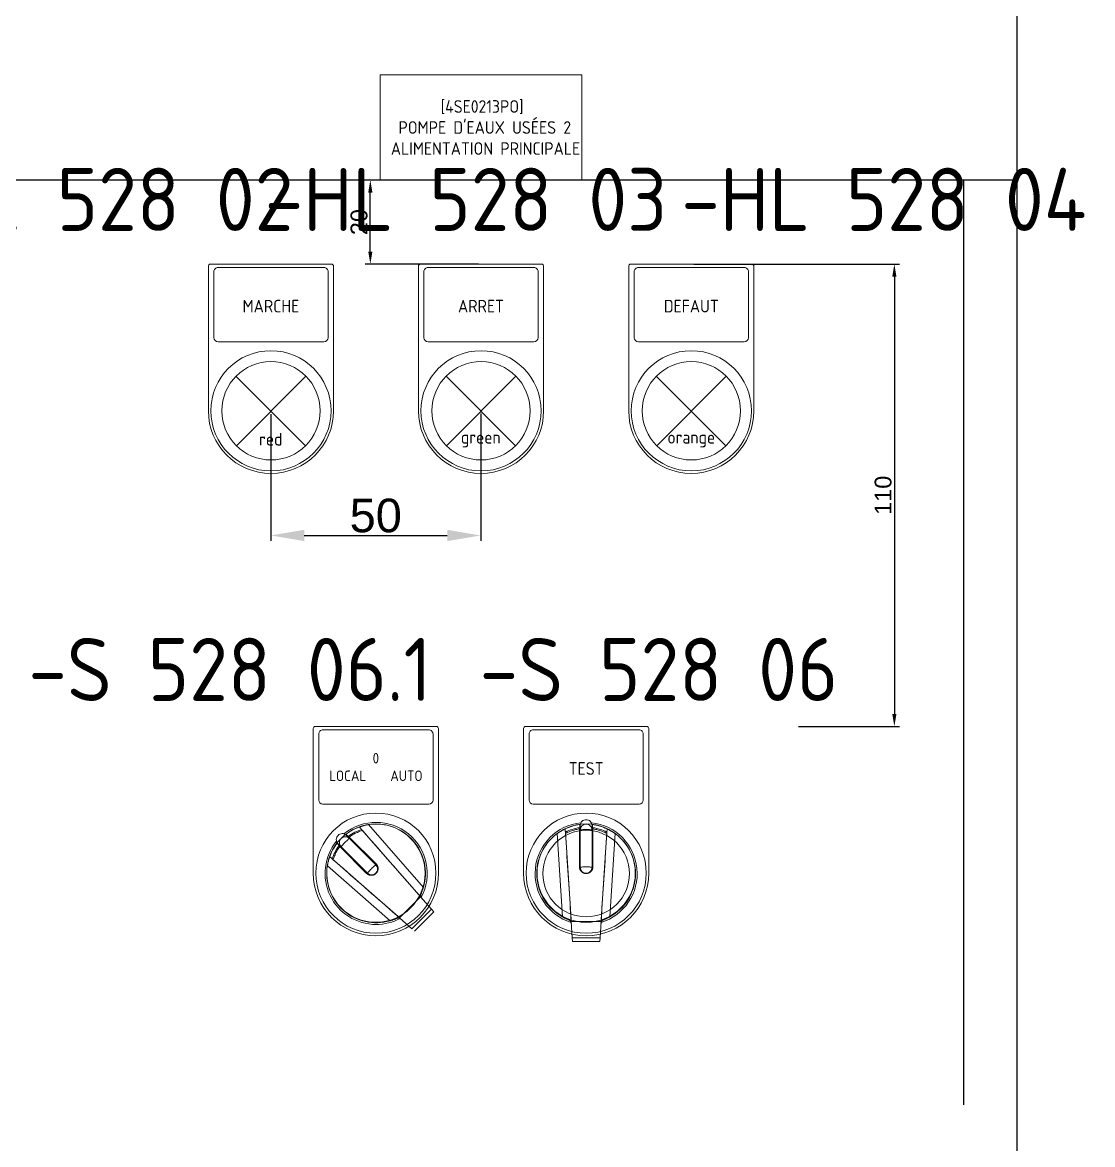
# Model space of a CAD drawing. Header units: millimetres. Extents: x 0 to 69574, y -5 to 41746.
# Drawn here: x 39696.5 to 39951.2, y 11689.9 to 11956.9 of the extents above; entities that cross this region are included whole.
import ezdxf
from ezdxf.enums import TextEntityAlignment as Align

# ---------------------------------------------------------------- set-up
doc = ezdxf.new("R2010")
doc.units = ezdxf.units.MM
doc.set_wipeout_variables(frame=1)
doc.layers.add('! NO PLOT !', color=7, linetype='Continuous', true_color=0xff75dd, plot=False)
doc.layers.add('000-PI-Oprema', color=30, linetype='Continuous', lineweight=5)
doc.layers.add('000-PI-ORMAR', color=2, linetype='Continuous')
doc.layers.add('000-PI_TEXT', color=7, linetype='Continuous')
doc.styles.add('PI0', font='isocpeur.ttf', dxfattribs={"width": 0.9})
doc.styles.get("Standard").update_dxf_attribs({"font": 'arial.ttf'})
doc.dimstyles.new('ISO-25', dxfattribs={"dimtxt": 4, "dimasz": 3, "dimexe": 1.25, "dimexo": 0.625, "dimtad": 1, "dimtxsty": 'Standard', "dimcen": 3, "dimadec": 0, "dimazin": 0, "dimtfac": 1, "dimtmove": 0, "dimatfit": 3, "dimfxl": 1, "dimarcsym": 0})
doc.dimstyles.new('ISO-25-lb', dxfattribs={"dimtxt": 8, "dimasz": 8, "dimexe": 1.25, "dimexo": 0.625, "dimtad": 1, "dimtxsty": 'Standard', "dimcen": 5, "dimadec": 0, "dimazin": 0, "dimtfac": 1, "dimtmove": 0, "dimatfit": 3, "dimfxl": 1, "dimarcsym": 0})

# ---------------------------------------------------------------- blocks, each defined once
blk = doc.blocks.new('podloska')
at = {"layer": '000-PI-Oprema'}
for p, q in [((43279.2, 39098.35), (43308, 39098.35)), ((43278.7, 39063.45), (43278.7, 39097.85)), ((43280, 39080.85), (43280, 39096.55)), ((43281, 39097.55), (43306.2, 39097.55)), ((43307.2, 39080.85), (43307.2, 39096.55)), ((43308.5, 39063.45), (43308.5, 39097.85)), ((43281, 39079.85), (43306.2, 39079.85))]:
    blk.add_line(p, q, dxfattribs=at)
blk.add_circle((43293.6, 39063.45), 14.3, dxfattribs=at)
at = {"layer": '000-PI-Oprema', "ltscale": 0.25}
blk.add_circle((43293.6, 39063.45), 11.7, dxfattribs=at)
at = {"layer": '000-PI-Oprema'}
for centre, radius, start, end in [((43279.2, 39097.85), 0.5, 90, 179.9998), ((43308, 39097.85), 0.5, 0.0002, 90), ((43281, 39096.55), 1, 90, 180.0001), ((43306.2, 39096.55), 1, 359.9999, 90), ((43281, 39080.85), 1, 180, 270), ((43306.2, 39080.85), 1, 270, 0), ((43293.6, 39063.45), 14.9, 180, 0)]:
    blk.add_arc(centre, radius, start, end, dxfattribs=at)
blk = doc.blocks.new('*D1578')
at = {"layer": '! NO PLOT !', "color": 0, "linetype": 'Continuous', "lineweight": -2, "ltscale": 0.25, "transparency": 16777216}
for p, q in [((39755.63, 11863.73), (39755.63, 11833.6)), ((39805.63, 11863.83), (39805.63, 11833.6)), ((39763.63, 11834.85), (39797.63, 11834.85))]:
    blk.add_line(p, q, dxfattribs=at)
at = {"layer": '! NO PLOT !', "color": 0, "ltscale": 0.25, "transparency": 16777216}
for points in [[(39763.63, 11836.18), (39763.63, 11833.51), (39755.63, 11834.85)], [(39797.63, 11836.18), (39797.63, 11833.51), (39805.63, 11834.85)]]:
    blk.add_solid(points, dxfattribs=at)
at = {"layer": 'Defpoints', "color": 0, "ltscale": 0.25, "transparency": 16777216}
for p in [(39755.63, 11864.35), (39805.63, 11864.45), (39805.63, 11834.85)]:
    blk.add_point(p, dxfattribs=at)
at = {"layer": '! NO PLOT !', "color": 0, "ltscale": 0.25, "transparency": 16777216, "insert": (39780.63, 11839.55), "char_height": 8, "attachment_point": 5}
blk.add_mtext('50', dxfattribs=at)
blk = doc.blocks.new('*D1579')
at = {"layer": '! NO PLOT !', "color": 0, "lineweight": -2, "ltscale": 0.25, "transparency": 16777216}
for p, q in [((39856.36, 11899.4), (39905.32, 11899.4)), ((39904.07, 11896.4), (39904.07, 11792.4)), ((39881.28, 11789.4), (39905.32, 11789.4))]:
    blk.add_line(p, q, dxfattribs=at)
at = {"layer": '! NO PLOT !', "color": 0, "ltscale": 0.25, "transparency": 16777216}
for points in [[(39903.57, 11896.4), (39904.57, 11896.4), (39904.07, 11899.4)], [(39903.57, 11792.4), (39904.57, 11792.4), (39904.07, 11789.4)]]:
    blk.add_solid(points, dxfattribs=at)
at = {"layer": 'Defpoints', "color": 0, "ltscale": 0.25, "transparency": 16777216}
for p in [(39855.73, 11899.4), (39880.66, 11789.4), (39904.07, 11789.4)]:
    blk.add_point(p, dxfattribs=at)
at = {"layer": '! NO PLOT !', "color": 0, "ltscale": 0.25, "transparency": 16777216, "insert": (39901.4, 11844.4), "char_height": 4, "attachment_point": 5, "rotation": 90}
blk.add_mtext('110', dxfattribs=at)
blk = doc.blocks.new('*D1593')
at = {"layer": '! NO PLOT !', "color": 0, "lineweight": -2, "ltscale": 0.25, "transparency": 16777216}
for p, q in [((39805.06, 11919.4), (39778.09, 11919.4)), ((39779.34, 11902.4), (39779.34, 11916.4)), ((39805.06, 11899.4), (39778.09, 11899.4))]:
    blk.add_line(p, q, dxfattribs=at)
at = {"layer": '! NO PLOT !', "color": 0, "ltscale": 0.25, "transparency": 16777216}
for points in [[(39778.84, 11916.4), (39779.84, 11916.4), (39779.34, 11919.4)], [(39778.84, 11902.4), (39779.84, 11902.4), (39779.34, 11899.4)]]:
    blk.add_solid(points, dxfattribs=at)
at = {"layer": 'Defpoints', "color": 0, "ltscale": 0.25, "transparency": 16777216}
for p in [(39779.34, 11919.4), (39805.68, 11919.4), (39805.68, 11899.4)]:
    blk.add_point(p, dxfattribs=at)
at = {"layer": '! NO PLOT !', "color": 0, "ltscale": 0.25, "transparency": 16777216, "insert": (39776.67, 11909.4), "char_height": 4, "attachment_point": 5, "rotation": 90}
blk.add_mtext('20', dxfattribs=at)

msp = doc.modelspace()

# ---------------------------------------------------------------- wipeouts: each hides what was drawn before it
msp.add_wipeout([(39609.672, 12763.904), (40001.672, 12763.904), (40001.672, 10766.904), (39609.672, 10766.904)]).dxf.layer = '000-PI-ORMAR'

# ---------------------------------------------------------------- next in the draw order: linework, layer by layer
at = {"layer": '! NO PLOT !'}
msp.add_line((39933.184, 12684.154), (39933.184, 10854.154), dxfattribs=at)
at = {"layer": '! NO PLOT !', "ltscale": 0.25}
for p, q in [((39933.184, 11919.404), (39678.184, 11919.404)), ((39920.511, 11919.404), (39920.511, 11699.404))]:
    msp.add_line(p, q, dxfattribs=at)
at = {"layer": '000-PI-Oprema'}
for p, q in [((39747.361, 11872.727), (39763.907, 11856.181)), ((39764.007, 11872.727), (39747.461, 11856.181)), ((39797.361, 11872.727), (39813.907, 11856.181)), ((39814.007, 11872.727), (39797.461, 11856.181)), ((39847.411, 11872.727), (39863.957, 11856.181)), ((39864.057, 11872.727), (39847.511, 11856.181)), ((39776.735, 11765.491), (39776.738, 11765.492)), ((39776.739, 11765.487), (39776.735, 11765.491)), ((39776.738, 11765.492), (39776.746, 11765.495)), ((39776.751, 11765.473), (39776.739, 11765.487)), ((39776.746, 11765.495), (39776.76, 11765.5)), ((39776.76, 11765.5), (39776.781, 11765.507)), ((39776.781, 11765.507), (39776.807, 11765.517)), ((39776.807, 11765.517), (39776.839, 11765.528)), ((39776.839, 11765.528), (39776.877, 11765.541)), ((39776.877, 11765.541), (39776.92, 11765.556)), ((39776.92, 11765.556), (39776.969, 11765.573)), ((39776.969, 11765.573), (39777.023, 11765.591)), ((39777.023, 11765.591), (39777.081, 11765.61)), ((39777.081, 11765.61), (39777.144, 11765.63)), ((39777.144, 11765.63), (39777.211, 11765.651)), ((39777.211, 11765.651), (39777.28, 11765.673)), ((39777.28, 11765.673), (39777.353, 11765.695)), ((39777.353, 11765.695), (39777.43, 11765.718)), ((39777.43, 11765.718), (39777.511, 11765.741)), ((39777.511, 11765.741), (39777.596, 11765.765)), ((39777.596, 11765.765), (39777.685, 11765.789)), ((39777.685, 11765.789), (39777.778, 11765.814)), ((39777.778, 11765.814), (39777.873, 11765.838)), ((39777.873, 11765.838), (39777.971, 11765.862)), ((39777.971, 11765.862), (39778.072, 11765.886)), ((39778.072, 11765.886), (39778.174, 11765.909)), ((39778.174, 11765.909), (39778.278, 11765.932)), ((39778.278, 11765.932), (39778.383, 11765.953)), ((39778.383, 11765.953), (39778.488, 11765.974)), ((39778.488, 11765.974), (39778.594, 11765.994)), ((39778.594, 11765.994), (39778.699, 11766.013)), ((39778.699, 11766.013), (39778.804, 11766.031)), ((39778.804, 11766.031), (39778.907, 11766.048)), ((39791.999, 11751.129), (39778.907, 11766.048)), ((39829.209, 11755.469), (39829.209, 11766.059)), ((39829.309, 11755.251), (39829.309, 11765.869)), ((39832.109, 11755.251), (39832.109, 11765.869)), ((39832.209, 11755.469), (39832.209, 11766.059)), ((39773.549, 11763.736), (39773.545, 11763.74)), ((39773.561, 11763.724), (39773.549, 11763.736)), ((39773.582, 11763.704), (39773.561, 11763.724)), ((39773.611, 11763.674), (39773.582, 11763.704)), ((39780.657, 11756.487), (39773.609, 11763.535)), ((39773.649, 11763.636), (39773.611, 11763.674)), ((39773.894, 11763.391), (39773.649, 11763.636)), ((39773.979, 11763.306), (39773.894, 11763.391)), ((39774.073, 11763.212), (39773.979, 11763.306)), ((39781.034, 11756.252), (39774.073, 11763.212)), ((39774.193, 11763.234), (39774.14, 11763.287)), ((39774.22, 11763.206), (39774.193, 11763.234)), ((39774.249, 11763.178), (39774.22, 11763.206)), ((39774.337, 11763.09), (39774.249, 11763.178)), ((39774.337, 11763.09), (39774.596, 11763.274)), ((39780.711, 11756.716), (39774.337, 11763.09)), ((39774.596, 11763.274), (39774.861, 11763.451)), ((39774.861, 11763.451), (39775.132, 11763.619)), ((39775.132, 11763.619), (39775.407, 11763.78)), ((39775.407, 11763.78), (39775.688, 11763.932)), ((39775.688, 11763.932), (39775.973, 11764.076)), ((39775.973, 11764.076), (39776.262, 11764.211)), ((39776.262, 11764.211), (39776.556, 11764.337)), ((39776.556, 11764.337), (39776.854, 11764.455)), ((39776.771, 11765.45), (39776.751, 11765.473)), ((39776.8, 11765.416), (39776.771, 11765.45)), ((39776.838, 11765.373), (39776.8, 11765.416)), ((39776.885, 11765.319), (39776.838, 11765.373)), ((39776.854, 11764.455), (39777.155, 11764.563)), ((39776.942, 11765.255), (39776.885, 11765.319)), ((39777.008, 11765.18), (39776.942, 11765.255)), ((39777.083, 11765.094), (39777.008, 11765.18)), ((39777.168, 11764.997), (39777.083, 11765.094)), ((39777.155, 11764.563), (39777.46, 11764.663)), ((39777.262, 11764.89), (39777.168, 11764.997)), ((39777.276, 11764.872), (39777.248, 11764.904)), ((39791.001, 11749.234), (39777.262, 11764.89)), ((39777.305, 11764.839), (39777.276, 11764.872)), ((39777.335, 11764.806), (39777.305, 11764.839)), ((39777.365, 11764.771), (39777.335, 11764.806)), ((39777.396, 11764.736), (39777.365, 11764.771)), ((39777.428, 11764.7), (39777.396, 11764.736)), ((39777.46, 11764.663), (39777.428, 11764.7)), ((39778.19, 11763.831), (39777.46, 11764.663)), ((39778.92, 11762.999), (39778.19, 11763.831)), ((39779.65, 11762.167), (39778.92, 11762.999)), ((39823.785, 11763.899), (39823.87, 11763.96)), ((39825.077, 11744.093), (39823.785, 11763.899)), ((39823.87, 11763.96), (39823.957, 11764.022)), ((39823.957, 11764.022), (39824.044, 11764.083)), ((39824.044, 11764.083), (39824.133, 11764.143)), ((39824.133, 11764.143), (39824.223, 11764.203)), ((39824.223, 11764.203), (39824.312, 11764.262)), ((39824.312, 11764.262), (39824.402, 11764.319)), ((39824.402, 11764.319), (39824.491, 11764.375)), ((39824.491, 11764.375), (39824.578, 11764.43)), ((39824.578, 11764.43), (39824.665, 11764.482)), ((39824.665, 11764.482), (39824.749, 11764.532)), ((39824.749, 11764.532), (39824.832, 11764.58)), ((39824.832, 11764.58), (39824.912, 11764.626)), ((39824.912, 11764.626), (39824.989, 11764.67)), ((39824.989, 11764.67), (39825.063, 11764.71)), ((39825.063, 11764.71), (39825.134, 11764.749)), ((39825.134, 11764.749), (39825.201, 11764.785)), ((39825.201, 11764.785), (39825.265, 11764.818)), ((39825.265, 11764.818), (39825.327, 11764.851)), ((39825.327, 11764.851), (39825.386, 11764.881)), ((39825.386, 11764.881), (39825.441, 11764.909)), ((39825.441, 11764.909), (39825.492, 11764.934)), ((39825.492, 11764.934), (39825.538, 11764.957)), ((39825.538, 11764.957), (39825.579, 11764.977)), ((39825.579, 11764.977), (39825.615, 11764.994)), ((39825.615, 11764.994), (39825.646, 11765.009)), ((39825.646, 11765.009), (39825.671, 11765.021)), ((39825.671, 11765.021), (39825.691, 11765.03)), ((39825.691, 11765.03), (39825.704, 11765.037)), ((39825.704, 11765.037), (39825.712, 11765.04)), ((39825.712, 11765.04), (39825.715, 11765.042)), ((39825.715, 11765.036), (39825.715, 11765.042)), ((39825.717, 11765.017), (39825.715, 11765.036)), ((39825.719, 11764.987), (39825.717, 11765.017)), ((39825.721, 11764.943), (39825.719, 11764.987)), ((39825.725, 11764.885), (39825.721, 11764.943)), ((39825.73, 11764.814), (39825.725, 11764.885)), ((39825.735, 11764.728), (39825.73, 11764.814)), ((39825.742, 11764.629), (39825.735, 11764.728)), ((39825.749, 11764.515), (39825.742, 11764.629)), ((39825.758, 11764.386), (39825.749, 11764.515)), ((39825.767, 11764.244), (39825.758, 11764.386)), ((39825.77, 11764.221), (39825.767, 11764.264)), ((39827.041, 11744.709), (39825.767, 11764.244)), ((39825.773, 11764.178), (39825.77, 11764.221)), ((39825.776, 11764.133), (39825.773, 11764.178)), ((39825.779, 11764.087), (39825.776, 11764.133)), ((39825.782, 11764.04), (39825.779, 11764.087)), ((39825.785, 11763.992), (39825.782, 11764.04)), ((39825.788, 11763.943), (39825.785, 11763.992)), ((39825.788, 11763.943), (39826.074, 11764.088)), ((39825.86, 11762.839), (39825.788, 11763.943)), ((39825.932, 11761.734), (39825.86, 11762.839)), ((39826.074, 11764.088), (39826.363, 11764.225)), ((39826.363, 11764.225), (39826.657, 11764.352)), ((39826.657, 11764.352), (39826.954, 11764.47)), ((39826.954, 11764.47), (39827.255, 11764.58)), ((39827.255, 11764.58), (39827.558, 11764.68)), ((39827.558, 11764.68), (39827.864, 11764.77)), ((39827.864, 11764.77), (39828.172, 11764.852)), ((39828.172, 11764.852), (39828.483, 11764.924)), ((39828.483, 11764.924), (39828.795, 11764.986)), ((39828.795, 11764.986), (39829.109, 11765.039)), ((39829.109, 11756.026), (39829.109, 11765.318)), ((39832.309, 11756.026), (39832.309, 11765.318)), ((39832.623, 11764.986), (39832.309, 11765.039)), ((39832.935, 11764.924), (39832.623, 11764.986)), ((39833.245, 11764.852), (39832.935, 11764.924)), ((39833.554, 11764.77), (39833.245, 11764.852)), ((39833.86, 11764.68), (39833.554, 11764.77)), ((39834.163, 11764.58), (39833.86, 11764.68)), ((39834.463, 11764.47), (39834.163, 11764.58)), ((39834.376, 11744.709), (39835.65, 11764.244)), ((39834.76, 11764.352), (39834.463, 11764.47)), ((39835.054, 11764.225), (39834.76, 11764.352)), ((39835.344, 11764.088), (39835.054, 11764.225)), ((39835.629, 11763.943), (39835.344, 11764.088)), ((39835.485, 11761.734), (39835.557, 11762.839)), ((39835.557, 11762.839), (39835.629, 11763.943)), ((39835.629, 11763.943), (39835.633, 11763.992)), ((39835.633, 11763.992), (39835.636, 11764.04)), ((39835.636, 11764.04), (39835.639, 11764.087)), ((39835.639, 11764.087), (39835.642, 11764.133)), ((39835.642, 11764.133), (39835.645, 11764.178)), ((39835.645, 11764.178), (39835.648, 11764.221)), ((39835.648, 11764.221), (39835.65, 11764.264)), ((39835.65, 11764.244), (39835.66, 11764.386)), ((39835.66, 11764.386), (39835.668, 11764.515)), ((39835.668, 11764.515), (39835.675, 11764.629)), ((39835.675, 11764.629), (39835.682, 11764.728)), ((39835.682, 11764.728), (39835.687, 11764.814)), ((39835.687, 11764.814), (39835.692, 11764.885)), ((39835.692, 11764.885), (39835.696, 11764.943)), ((39835.696, 11764.943), (39835.699, 11764.987)), ((39835.699, 11764.987), (39835.701, 11765.017)), ((39835.701, 11765.017), (39835.702, 11765.036)), ((39835.705, 11765.04), (39835.702, 11765.042)), ((39835.702, 11765.036), (39835.702, 11765.042)), ((39835.713, 11765.037), (39835.705, 11765.04)), ((39835.727, 11765.03), (39835.713, 11765.037)), ((39835.746, 11765.021), (39835.727, 11765.03)), ((39835.771, 11765.009), (39835.746, 11765.021)), ((39835.802, 11764.994), (39835.771, 11765.009)), ((39835.838, 11764.977), (39835.802, 11764.994)), ((39835.879, 11764.957), (39835.838, 11764.977)), ((39835.926, 11764.934), (39835.879, 11764.957)), ((39835.976, 11764.909), (39835.926, 11764.934)), ((39836.032, 11764.881), (39835.976, 11764.909)), ((39836.09, 11764.851), (39836.032, 11764.881)), ((39836.152, 11764.818), (39836.09, 11764.851)), ((39836.217, 11764.785), (39836.152, 11764.818)), ((39836.284, 11764.749), (39836.217, 11764.785)), ((39836.354, 11764.71), (39836.284, 11764.749)), ((39836.34, 11744.093), (39837.632, 11763.899)), ((39836.428, 11764.67), (39836.354, 11764.71)), ((39836.505, 11764.626), (39836.428, 11764.67)), ((39836.585, 11764.58), (39836.505, 11764.626)), ((39836.668, 11764.532), (39836.585, 11764.58)), ((39836.753, 11764.482), (39836.668, 11764.532)), ((39836.839, 11764.43), (39836.753, 11764.482)), ((39836.927, 11764.375), (39836.839, 11764.43)), ((39837.016, 11764.319), (39836.927, 11764.375)), ((39837.105, 11764.262), (39837.016, 11764.319)), ((39837.195, 11764.203), (39837.105, 11764.262)), ((39837.284, 11764.143), (39837.195, 11764.203)), ((39837.373, 11764.083), (39837.284, 11764.143)), ((39837.461, 11764.022), (39837.373, 11764.083)), ((39837.547, 11763.96), (39837.461, 11764.022)), ((39837.632, 11763.899), (39837.547, 11763.96)), ((39771.428, 11761.615), (39771.424, 11761.619)), ((39771.44, 11761.603), (39771.428, 11761.615)), ((39771.46, 11761.582), (39771.44, 11761.603)), ((39771.49, 11761.553), (39771.46, 11761.582)), ((39771.528, 11761.515), (39771.49, 11761.553)), ((39771.575, 11761.468), (39771.528, 11761.515)), ((39771.544, 11760.032), (39771.713, 11760.303)), ((39771.631, 11761.411), (39771.575, 11761.468)), ((39779.137, 11754.047), (39771.629, 11761.555)), ((39771.697, 11761.345), (39771.631, 11761.411)), ((39771.773, 11761.27), (39771.697, 11761.345)), ((39771.713, 11760.303), (39771.89, 11760.568)), ((39771.858, 11761.185), (39771.773, 11761.27)), ((39771.952, 11761.091), (39771.858, 11761.185)), ((39771.958, 11760.944), (39771.877, 11761.024)), ((39771.89, 11760.568), (39772.074, 11760.827)), ((39778.912, 11754.13), (39771.952, 11761.091)), ((39771.986, 11760.915), (39771.958, 11760.944)), ((39772.074, 11760.827), (39771.986, 11760.915)), ((39778.448, 11754.453), (39772.074, 11760.827)), ((39780.38, 11761.336), (39779.65, 11762.167)), ((39781.109, 11760.504), (39780.38, 11761.336)), ((39781.839, 11759.673), (39781.109, 11760.504)), ((39826.004, 11760.63), (39825.932, 11761.734)), ((39826.076, 11759.526), (39826.004, 11760.63)), ((39835.341, 11759.526), (39835.413, 11760.63)), ((39835.413, 11760.63), (39835.485, 11761.734)), ((39769.35, 11757.386), (39769.375, 11757.478)), ((39769.375, 11757.478), (39769.399, 11757.567)), ((39769.399, 11757.567), (39769.423, 11757.653)), ((39769.423, 11757.653), (39769.446, 11757.734)), ((39769.446, 11757.734), (39769.469, 11757.811)), ((39769.469, 11757.811), (39769.491, 11757.883)), ((39769.491, 11757.883), (39769.512, 11757.953)), ((39769.512, 11757.953), (39769.534, 11758.02)), ((39769.534, 11758.02), (39769.554, 11758.082)), ((39769.554, 11758.082), (39769.573, 11758.141)), ((39769.573, 11758.141), (39769.591, 11758.195)), ((39769.591, 11758.195), (39769.608, 11758.244)), ((39769.608, 11758.244), (39769.623, 11758.287)), ((39769.623, 11758.287), (39769.636, 11758.325)), ((39769.636, 11758.325), (39769.647, 11758.357)), ((39769.647, 11758.357), (39769.656, 11758.383)), ((39769.656, 11758.383), (39769.664, 11758.403)), ((39769.664, 11758.403), (39769.669, 11758.418)), ((39769.669, 11758.418), (39769.672, 11758.426)), ((39769.672, 11758.426), (39769.673, 11758.429)), ((39769.677, 11758.425), (39769.673, 11758.429)), ((39769.691, 11758.413), (39769.677, 11758.425)), ((39769.714, 11758.393), (39769.691, 11758.413)), ((39769.747, 11758.364), (39769.714, 11758.393)), ((39769.791, 11758.326), (39769.747, 11758.364)), ((39769.844, 11758.278), (39769.791, 11758.326)), ((39769.909, 11758.222), (39769.844, 11758.278)), ((39769.984, 11758.156), (39769.909, 11758.222)), ((39770.07, 11758.081), (39769.984, 11758.156)), ((39770.166, 11757.996), (39770.07, 11758.081)), ((39770.274, 11757.902), (39770.166, 11757.996)), ((39770.292, 11757.888), (39770.26, 11757.916)), ((39785.93, 11744.163), (39770.274, 11757.902)), ((39770.324, 11757.859), (39770.292, 11757.888)), ((39770.358, 11757.829), (39770.324, 11757.859)), ((39770.393, 11757.799), (39770.358, 11757.829)), ((39770.428, 11757.768), (39770.393, 11757.799)), ((39770.464, 11757.736), (39770.428, 11757.768)), ((39770.501, 11757.704), (39770.464, 11757.736)), ((39770.501, 11757.704), (39770.601, 11758.009)), ((39771.333, 11756.974), (39770.501, 11757.704)), ((39770.601, 11758.009), (39770.709, 11758.31)), ((39770.709, 11758.31), (39770.827, 11758.607)), ((39770.827, 11758.607), (39770.953, 11758.901)), ((39770.953, 11758.901), (39771.088, 11759.191)), ((39771.088, 11759.191), (39771.232, 11759.476)), ((39771.232, 11759.476), (39771.384, 11759.756)), ((39771.384, 11759.756), (39771.544, 11760.032)), ((39782.568, 11758.842), (39781.839, 11759.673)), ((39783.298, 11758.01), (39782.568, 11758.842)), ((39784.756, 11756.348), (39783.298, 11758.01)), ((39826.148, 11758.422), (39826.076, 11759.526)), ((39826.22, 11757.318), (39826.148, 11758.422)), ((39835.197, 11757.318), (39835.269, 11758.422)), ((39835.269, 11758.422), (39835.341, 11759.526)), ((39769.116, 11756.257), (39769.133, 11756.36)), ((39784.034, 11743.165), (39769.116, 11756.257)), ((39769.133, 11756.36), (39769.151, 11756.464)), ((39769.151, 11756.464), (39769.169, 11756.57)), ((39769.169, 11756.57), (39769.189, 11756.675)), ((39769.189, 11756.675), (39769.21, 11756.781)), ((39769.21, 11756.781), (39769.232, 11756.886)), ((39769.232, 11756.886), (39769.255, 11756.99)), ((39769.255, 11756.99), (39769.278, 11757.092)), ((39769.278, 11757.092), (39769.302, 11757.192)), ((39769.302, 11757.192), (39769.326, 11757.291)), ((39769.326, 11757.291), (39769.35, 11757.386)), ((39772.165, 11756.244), (39771.333, 11756.974)), ((39772.997, 11755.514), (39772.165, 11756.244)), ((39773.828, 11754.784), (39772.997, 11755.514)), ((39781.117, 11756.027), (39780.657, 11756.487)), ((39780.76, 11756.664), (39780.711, 11756.716)), ((39780.807, 11756.61), (39780.76, 11756.664)), ((39780.852, 11756.554), (39780.807, 11756.61)), ((39780.894, 11756.496), (39780.852, 11756.554)), ((39780.934, 11756.436), (39780.894, 11756.496)), ((39780.971, 11756.374), (39780.934, 11756.436)), ((39781.005, 11756.311), (39780.971, 11756.374)), ((39780.971, 11754.795), (39781.005, 11754.858)), ((39781.036, 11756.246), (39781.005, 11756.311)), ((39781.005, 11754.858), (39781.036, 11754.923)), ((39781.064, 11756.18), (39781.036, 11756.246)), ((39781.036, 11754.923), (39781.064, 11754.989)), ((39781.089, 11756.113), (39781.064, 11756.18)), ((39781.064, 11754.989), (39781.089, 11755.056)), ((39781.112, 11756.045), (39781.089, 11756.113)), ((39781.089, 11755.056), (39781.112, 11755.125)), ((39781.131, 11755.976), (39781.112, 11756.045)), ((39781.112, 11755.125), (39781.131, 11755.194)), ((39781.147, 11755.906), (39781.131, 11755.976)), ((39781.131, 11755.194), (39781.147, 11755.264)), ((39781.159, 11755.835), (39781.147, 11755.906)), ((39781.147, 11755.264), (39781.16, 11755.334)), ((39781.169, 11755.764), (39781.159, 11755.835)), ((39781.16, 11755.334), (39781.169, 11755.406)), ((39781.176, 11755.692), (39781.169, 11755.764)), ((39781.169, 11755.406), (39781.176, 11755.477)), ((39781.179, 11755.621), (39781.176, 11755.692)), ((39781.176, 11755.477), (39781.179, 11755.549)), ((39781.179, 11755.549), (39781.179, 11755.621)), ((39785.485, 11755.518), (39784.756, 11756.348)), ((39786.214, 11754.687), (39785.485, 11755.518)), ((39826.292, 11756.215), (39826.22, 11757.318)), ((39826.364, 11755.111), (39826.292, 11756.215)), ((39826.436, 11754.008), (39826.364, 11755.111)), ((39829.11, 11755.954), (39829.109, 11756.026)), ((39829.115, 11755.882), (39829.11, 11755.954)), ((39829.123, 11755.811), (39829.115, 11755.882)), ((39829.134, 11755.74), (39829.123, 11755.811)), ((39829.149, 11755.67), (39829.134, 11755.74)), ((39829.166, 11755.6), (39829.149, 11755.67)), ((39829.187, 11755.531), (39829.166, 11755.6)), ((39829.211, 11755.463), (39829.187, 11755.531)), ((39829.237, 11755.397), (39829.211, 11755.463)), ((39829.267, 11755.331), (39829.237, 11755.397)), ((39829.3, 11755.267), (39829.267, 11755.331)), ((39829.335, 11755.205), (39829.3, 11755.267)), ((39829.373, 11755.144), (39829.335, 11755.205)), ((39829.414, 11755.085), (39829.373, 11755.144)), ((39829.458, 11755.028), (39829.414, 11755.085)), ((39829.504, 11754.973), (39829.458, 11755.028)), ((39829.552, 11754.92), (39829.504, 11754.973)), ((39829.603, 11754.869), (39829.552, 11754.92)), ((39829.656, 11754.821), (39829.603, 11754.869)), ((39829.711, 11754.775), (39829.656, 11754.821)), ((39831.706, 11754.775), (39831.761, 11754.821)), ((39831.761, 11754.821), (39831.814, 11754.869)), ((39831.814, 11754.869), (39831.865, 11754.92)), ((39831.865, 11754.92), (39831.914, 11754.973)), ((39831.914, 11754.973), (39831.96, 11755.028)), ((39831.96, 11755.028), (39832.003, 11755.085)), ((39832.003, 11755.085), (39832.044, 11755.144)), ((39832.044, 11755.144), (39832.082, 11755.205)), ((39832.082, 11755.205), (39832.118, 11755.267)), ((39832.118, 11755.267), (39832.15, 11755.331)), ((39832.15, 11755.331), (39832.18, 11755.397)), ((39832.18, 11755.397), (39832.207, 11755.463)), ((39832.207, 11755.463), (39832.23, 11755.531)), ((39832.23, 11755.531), (39832.251, 11755.6)), ((39832.251, 11755.6), (39832.269, 11755.67)), ((39832.269, 11755.67), (39832.283, 11755.74)), ((39832.283, 11755.74), (39832.294, 11755.811)), ((39832.294, 11755.811), (39832.302, 11755.882)), ((39832.302, 11755.882), (39832.307, 11755.954)), ((39832.307, 11755.954), (39832.309, 11756.026)), ((39834.981, 11754.008), (39835.053, 11755.111)), ((39835.053, 11755.111), (39835.125, 11756.215)), ((39835.125, 11756.215), (39835.197, 11757.318)), ((39774.66, 11754.054), (39773.828, 11754.784)), ((39775.491, 11753.325), (39774.66, 11754.054)), ((39776.322, 11752.595), (39775.491, 11753.325)), ((39777.153, 11751.866), (39776.322, 11752.595)), ((39778.5, 11754.404), (39778.448, 11754.453)), ((39778.554, 11754.356), (39778.5, 11754.404)), ((39778.61, 11754.312), (39778.554, 11754.356)), ((39778.668, 11754.269), (39778.61, 11754.312)), ((39778.728, 11754.23), (39778.668, 11754.269)), ((39778.79, 11754.193), (39778.728, 11754.23)), ((39778.853, 11754.159), (39778.79, 11754.193)), ((39778.917, 11754.128), (39778.853, 11754.159)), ((39778.984, 11754.1), (39778.917, 11754.128)), ((39779.051, 11754.074), (39778.984, 11754.1)), ((39779.119, 11754.052), (39779.051, 11754.074)), ((39779.188, 11754.033), (39779.119, 11754.052)), ((39779.258, 11754.017), (39779.188, 11754.033)), ((39779.329, 11754.004), (39779.258, 11754.017)), ((39779.4, 11753.995), (39779.329, 11754.004)), ((39779.472, 11753.988), (39779.4, 11753.995)), ((39779.543, 11753.985), (39779.472, 11753.988)), ((39779.615, 11753.985), (39779.543, 11753.985)), ((39779.615, 11753.985), (39779.687, 11753.988)), ((39779.687, 11753.988), (39779.758, 11753.995)), ((39779.758, 11753.995), (39779.829, 11754.004)), ((39779.829, 11754.004), (39779.9, 11754.017)), ((39779.9, 11754.017), (39779.97, 11754.033)), ((39779.97, 11754.033), (39780.039, 11754.052)), ((39780.039, 11754.052), (39780.108, 11754.074)), ((39780.108, 11754.074), (39780.175, 11754.1)), ((39780.175, 11754.1), (39780.241, 11754.128)), ((39780.241, 11754.128), (39780.306, 11754.159)), ((39780.306, 11754.159), (39780.369, 11754.193)), ((39780.369, 11754.193), (39780.43, 11754.23)), ((39780.43, 11754.23), (39780.49, 11754.269)), ((39780.49, 11754.269), (39780.548, 11754.312)), ((39780.548, 11754.312), (39780.605, 11754.356)), ((39780.605, 11754.356), (39780.659, 11754.404)), ((39780.659, 11754.404), (39780.711, 11754.453)), ((39780.711, 11754.453), (39780.76, 11754.505)), ((39780.76, 11754.505), (39780.807, 11754.559)), ((39780.807, 11754.559), (39780.852, 11754.615)), ((39780.852, 11754.615), (39780.894, 11754.673)), ((39780.894, 11754.673), (39780.934, 11754.733)), ((39780.934, 11754.733), (39780.971, 11754.795)), ((39786.943, 11753.856), (39786.214, 11754.687)), ((39787.672, 11753.026), (39786.943, 11753.856)), ((39789.129, 11751.365), (39787.672, 11753.026)), ((39826.508, 11752.905), (39826.436, 11754.008)), ((39826.58, 11751.802), (39826.508, 11752.905)), ((39829.768, 11754.731), (39829.711, 11754.775)), ((39829.827, 11754.69), (39829.768, 11754.731)), ((39829.888, 11754.652), (39829.827, 11754.69)), ((39829.95, 11754.617), (39829.888, 11754.652)), ((39830.014, 11754.584), (39829.95, 11754.617)), ((39830.08, 11754.554), (39830.014, 11754.584)), ((39830.146, 11754.528), (39830.08, 11754.554)), ((39830.214, 11754.504), (39830.146, 11754.528)), ((39830.283, 11754.483), (39830.214, 11754.504)), ((39830.353, 11754.466), (39830.283, 11754.483)), ((39830.423, 11754.451), (39830.353, 11754.466)), ((39830.494, 11754.44), (39830.423, 11754.451)), ((39830.565, 11754.432), (39830.494, 11754.44)), ((39830.637, 11754.427), (39830.565, 11754.432)), ((39830.709, 11754.426), (39830.637, 11754.427)), ((39830.709, 11754.426), (39830.78, 11754.427)), ((39830.78, 11754.427), (39830.852, 11754.432)), ((39830.852, 11754.432), (39830.923, 11754.44)), ((39830.923, 11754.44), (39830.994, 11754.451)), ((39830.994, 11754.451), (39831.065, 11754.466)), ((39831.065, 11754.466), (39831.134, 11754.483)), ((39831.134, 11754.483), (39831.203, 11754.504)), ((39831.203, 11754.504), (39831.271, 11754.528)), ((39831.271, 11754.528), (39831.338, 11754.554)), ((39831.338, 11754.554), (39831.403, 11754.584)), ((39831.403, 11754.584), (39831.467, 11754.617)), ((39831.467, 11754.617), (39831.529, 11754.652)), ((39831.529, 11754.652), (39831.59, 11754.69)), ((39831.59, 11754.69), (39831.649, 11754.731)), ((39831.649, 11754.731), (39831.706, 11754.775)), ((39834.838, 11751.802), (39834.909, 11752.905)), ((39834.909, 11752.905), (39834.981, 11754.008)), ((39778.815, 11750.408), (39777.153, 11751.866)), ((39779.646, 11749.678), (39778.815, 11750.408)), ((39780.477, 11748.949), (39779.646, 11749.678)), ((39789.858, 11750.535), (39789.129, 11751.365)), ((39791.314, 11748.875), (39789.858, 11750.535)), ((39790.174, 11750.175), (39790.175, 11750.176)), ((39791.375, 11749.426), (39791.396, 11749.495)), ((39791.396, 11749.495), (39791.422, 11749.565)), ((39791.422, 11749.565), (39791.45, 11749.638)), ((39791.45, 11749.638), (39791.482, 11749.713)), ((39791.482, 11749.713), (39791.556, 11749.883)), ((39791.556, 11749.883), (39791.632, 11750.07)), ((39791.632, 11750.07), (39791.71, 11750.27)), ((39791.71, 11750.27), (39791.788, 11750.48)), ((39791.788, 11750.48), (39791.863, 11750.696)), ((39791.863, 11750.696), (39791.934, 11750.914)), ((39791.934, 11750.914), (39791.999, 11751.129)), ((39826.652, 11750.699), (39826.58, 11751.802)), ((39826.724, 11749.596), (39826.652, 11750.699)), ((39826.796, 11748.494), (39826.724, 11749.596)), ((39834.622, 11748.494), (39834.694, 11749.596)), ((39834.694, 11749.596), (39834.766, 11750.699)), ((39834.766, 11750.699), (39834.838, 11751.802)), ((39781.308, 11748.221), (39780.477, 11748.949)), ((39782.138, 11747.492), (39781.308, 11748.221)), ((39784.629, 11745.306), (39782.138, 11747.492)), ((39786.289, 11743.849), (39791.314, 11748.875)), ((39786.293, 11743.844), (39791.32, 11748.871)), ((39791, 11749.233), (39791.001, 11749.234)), ((39791.32, 11748.871), (39791.001, 11749.234)), ((39793.893, 11745.939), (39791.32, 11748.871)), ((39791.334, 11749.166), (39791.337, 11749.229)), ((39791.336, 11749.103), (39791.334, 11749.166)), ((39791.344, 11749.042), (39791.336, 11749.103)), ((39791.337, 11749.229), (39791.345, 11749.294)), ((39791.357, 11748.981), (39791.344, 11749.042)), ((39791.345, 11749.294), (39791.358, 11749.359)), ((39791.375, 11748.922), (39791.357, 11748.981)), ((39791.358, 11749.359), (39791.375, 11749.426)), ((39791.398, 11748.863), (39791.375, 11748.922)), ((39791.427, 11748.803), (39791.398, 11748.863)), ((39791.461, 11748.744), (39791.427, 11748.803)), ((39791.499, 11748.684), (39791.461, 11748.744)), ((39791.543, 11748.624), (39791.499, 11748.684)), ((39791.591, 11748.564), (39791.543, 11748.624)), ((39791.643, 11748.503), (39791.591, 11748.564)), ((39826.867, 11747.391), (39826.796, 11748.494)), ((39826.939, 11746.289), (39826.867, 11747.391)), ((39834.478, 11746.289), (39834.55, 11747.391)), ((39834.55, 11747.391), (39834.622, 11748.494)), ((39786.289, 11743.849), (39784.629, 11745.306)), ((39784.988, 11744.989), (39784.989, 11744.99)), ((39785.93, 11744.163), (39785.931, 11744.164)), ((39786.293, 11743.844), (39785.93, 11744.163)), ((39789.225, 11741.271), (39793.893, 11745.939)), ((39789.848, 11740.724), (39794.44, 11745.316)), ((39794.44, 11745.316), (39793.893, 11745.939)), ((39827.011, 11745.187), (39826.939, 11746.289)), ((39827.083, 11744.085), (39827.011, 11745.187)), ((39827.123, 11743.459), (39827.041, 11744.709)), ((39827.041, 11744.709), (39827.042, 11744.709)), ((39834.295, 11743.459), (39834.376, 11744.709)), ((39834.334, 11744.085), (39834.406, 11745.187)), ((39834.375, 11744.709), (39834.376, 11744.709)), ((39834.406, 11745.187), (39834.478, 11746.289)), ((39784.034, 11743.165), (39784.171, 11743.206)), ((39784.171, 11743.206), (39784.309, 11743.249)), ((39784.309, 11743.249), (39784.448, 11743.295)), ((39784.448, 11743.295), (39784.586, 11743.342)), ((39784.586, 11743.342), (39784.722, 11743.39)), ((39784.722, 11743.39), (39784.856, 11743.439)), ((39784.856, 11743.439), (39784.986, 11743.489)), ((39784.986, 11743.489), (39785.111, 11743.539)), ((39785.111, 11743.539), (39785.231, 11743.588)), ((39785.231, 11743.588), (39785.345, 11743.636)), ((39785.345, 11743.636), (39785.451, 11743.682)), ((39785.451, 11743.682), (39785.525, 11743.713)), ((39785.525, 11743.713), (39785.598, 11743.742)), ((39785.598, 11743.742), (39785.669, 11743.767)), ((39785.669, 11743.767), (39785.738, 11743.789)), ((39785.738, 11743.789), (39785.806, 11743.806)), ((39785.806, 11743.806), (39785.871, 11743.819)), ((39785.871, 11743.819), (39785.935, 11743.827)), ((39785.935, 11743.827), (39785.998, 11743.83)), ((39786.06, 11743.827), (39785.998, 11743.83)), ((39786.122, 11743.82), (39786.06, 11743.827)), ((39786.183, 11743.807), (39786.122, 11743.82)), ((39786.243, 11743.789), (39786.183, 11743.807)), ((39786.302, 11743.765), (39786.243, 11743.789)), ((39789.225, 11741.271), (39786.293, 11743.844)), ((39786.361, 11743.737), (39786.302, 11743.765)), ((39786.42, 11743.703), (39786.361, 11743.737)), ((39786.479, 11743.664), (39786.42, 11743.703)), ((39786.539, 11743.621), (39786.479, 11743.664)), ((39786.6, 11743.573), (39786.539, 11743.621)), ((39786.661, 11743.521), (39786.6, 11743.573)), ((39825.202, 11744.026), (39825.077, 11744.093)), ((39825.331, 11743.959), (39825.202, 11744.026)), ((39825.461, 11743.893), (39825.331, 11743.959)), ((39825.592, 11743.828), (39825.461, 11743.893)), ((39825.722, 11743.766), (39825.592, 11743.828)), ((39825.852, 11743.706), (39825.722, 11743.766)), ((39825.979, 11743.65), (39825.852, 11743.706)), ((39826.103, 11743.596), (39825.979, 11743.65)), ((39826.222, 11743.546), (39826.103, 11743.596)), ((39826.336, 11743.499), (39826.222, 11743.546)), ((39826.444, 11743.457), (39826.336, 11743.499)), ((39826.519, 11743.427), (39826.444, 11743.457)), ((39826.591, 11743.396), (39826.519, 11743.427)), ((39826.659, 11743.363), (39826.591, 11743.396)), ((39826.723, 11743.33), (39826.659, 11743.363)), ((39826.783, 11743.294), (39826.723, 11743.33)), ((39826.838, 11743.257), (39826.783, 11743.294)), ((39826.889, 11743.217), (39826.838, 11743.257)), ((39826.936, 11743.175), (39826.889, 11743.217)), ((39826.978, 11743.129), (39826.936, 11743.175)), ((39827.016, 11743.08), (39826.978, 11743.129)), ((39827.05, 11743.028), (39827.016, 11743.08)), ((39827.08, 11742.973), (39827.05, 11743.028)), ((39827.105, 11742.914), (39827.08, 11742.973)), ((39827.155, 11742.983), (39827.083, 11744.085)), ((39827.126, 11742.852), (39827.105, 11742.914)), ((39827.154, 11742.976), (39827.123, 11743.459)), ((39827.123, 11743.459), (39827.124, 11743.459)), ((39827.144, 11742.787), (39827.126, 11742.852)), ((39827.159, 11742.717), (39827.144, 11742.787)), ((39827.408, 11739.083), (39827.154, 11742.976)), ((39827.154, 11742.976), (39834.263, 11742.976)), ((39827.155, 11742.983), (39834.262, 11742.983)), ((39827.171, 11742.644), (39827.159, 11742.717)), ((39827.18, 11742.568), (39827.171, 11742.644)), ((39827.186, 11742.488), (39827.18, 11742.568)), ((39834.009, 11739.083), (39834.263, 11742.976)), ((39834.231, 11742.488), (39834.238, 11742.568)), ((39834.238, 11742.568), (39834.247, 11742.644)), ((39834.247, 11742.644), (39834.258, 11742.717)), ((39834.258, 11742.717), (39834.273, 11742.787)), ((39834.262, 11742.983), (39834.334, 11744.085)), ((39834.263, 11742.976), (39834.295, 11743.459)), ((39834.273, 11742.787), (39834.291, 11742.853)), ((39834.291, 11742.853), (39834.313, 11742.915)), ((39834.293, 11743.459), (39834.295, 11743.459)), ((39834.313, 11742.915), (39834.338, 11742.973)), ((39834.338, 11742.973), (39834.367, 11743.028)), ((39834.367, 11743.028), (39834.401, 11743.08)), ((39834.401, 11743.08), (39834.439, 11743.129)), ((39834.439, 11743.129), (39834.482, 11743.174)), ((39834.482, 11743.174), (39834.529, 11743.217)), ((39834.529, 11743.217), (39834.58, 11743.257)), ((39834.58, 11743.257), (39834.636, 11743.295)), ((39834.636, 11743.295), (39834.695, 11743.33)), ((39834.695, 11743.33), (39834.759, 11743.363)), ((39834.759, 11743.363), (39834.826, 11743.395)), ((39834.826, 11743.395), (39834.898, 11743.426)), ((39834.898, 11743.426), (39834.973, 11743.457)), ((39834.973, 11743.457), (39835.081, 11743.499)), ((39835.081, 11743.499), (39835.195, 11743.546)), ((39835.195, 11743.546), (39835.315, 11743.596)), ((39835.315, 11743.596), (39835.438, 11743.65)), ((39835.438, 11743.65), (39835.565, 11743.706)), ((39835.565, 11743.706), (39835.695, 11743.766)), ((39835.695, 11743.766), (39835.826, 11743.828)), ((39835.826, 11743.828), (39835.957, 11743.893)), ((39835.957, 11743.893), (39836.087, 11743.959)), ((39836.087, 11743.959), (39836.215, 11744.026)), ((39836.215, 11744.026), (39836.34, 11744.093)), ((39827.462, 11738.256), (39827.408, 11739.083)), ((39827.408, 11739.083), (39834.009, 11739.083)), ((39833.955, 11738.256), (39834.009, 11739.083)), ((39827.462, 11738.256), (39833.955, 11738.256))]:
    msp.add_line(p, q, dxfattribs=at)
msp.add_lwpolyline([(39781.684, 11944.404), (39829.684, 11944.404), (39829.684, 11919.404), (39781.684, 11919.404)], close=True, dxfattribs=at)
for points in [[(39829.425, 11766.429), (39829.338, 11766.155), (39829.309, 11765.869)], [(39832.109, 11764.786), (39832.082, 11765.058), (39832.002, 11765.32), (39831.873, 11765.561), (39831.699, 11765.773), (39831.486, 11765.946), (39831.244, 11766.075), (39830.982, 11766.155), (39830.709, 11766.181), (39830.436, 11766.155), (39830.173, 11766.075), (39829.931, 11765.946), (39829.719, 11765.773), (39829.545, 11765.561), (39829.415, 11765.32), (39829.336, 11765.058), (39829.309, 11764.786)], [(39831.993, 11766.429), (39831.861, 11766.649), (39831.687, 11766.841), (39831.476, 11766.999), (39831.237, 11767.116), (39830.978, 11767.188), (39830.709, 11767.212), (39830.44, 11767.188), (39830.18, 11767.116), (39829.941, 11766.999), (39829.73, 11766.841), (39829.556, 11766.649), (39829.425, 11766.429)], [(39832.109, 11765.869), (39832.079, 11766.155), (39831.993, 11766.429)], [(39773.131, 11763.849), (39772.882, 11763.911), (39772.623, 11763.924), (39772.363, 11763.887), (39772.111, 11763.8), (39771.877, 11763.668), (39771.669, 11763.495), (39771.496, 11763.287), (39771.364, 11763.053), (39771.277, 11762.801), (39771.24, 11762.541), (39771.252, 11762.281), (39771.315, 11762.033)], [(39774.375, 11762.769), (39774.163, 11762.942), (39773.922, 11763.071), (39773.66, 11763.15), (39773.387, 11763.177), (39773.114, 11763.15), (39772.852, 11763.07), (39772.61, 11762.94), (39772.398, 11762.766), (39772.224, 11762.554), (39772.094, 11762.312), (39772.014, 11762.05), (39771.987, 11761.777), (39772.013, 11761.504), (39772.093, 11761.242), (39772.221, 11761.001), (39772.395, 11760.789)], [(39773.609, 11763.535), (39773.386, 11763.716), (39773.131, 11763.849)], [(39832.109, 11764.786), (39832.082, 11764.802), (39832.002, 11764.817), (39831.873, 11764.832), (39831.699, 11764.844), (39831.486, 11764.855), (39831.244, 11764.862), (39830.982, 11764.867), (39830.709, 11764.869), (39830.436, 11764.867), (39830.173, 11764.862), (39829.931, 11764.855), (39829.719, 11764.844), (39829.545, 11764.832), (39829.415, 11764.817), (39829.336, 11764.802), (39829.309, 11764.786)], [(39771.315, 11762.033), (39771.447, 11761.778), (39771.629, 11761.555)], [(39774.375, 11762.769), (39774.344, 11762.761), (39774.277, 11762.716), (39774.175, 11762.635), (39774.043, 11762.52), (39773.886, 11762.378), (39773.71, 11762.212), (39773.52, 11762.03), (39773.326, 11761.838), (39773.134, 11761.643), (39772.952, 11761.454), (39772.786, 11761.278), (39772.643, 11761.12), (39772.529, 11760.988), (39772.448, 11760.887), (39772.403, 11760.819), (39772.395, 11760.789)], [(39780.657, 11756.487), (39780.627, 11756.479), (39780.559, 11756.434), (39780.458, 11756.352), (39780.326, 11756.238), (39780.168, 11756.096), (39779.992, 11755.93), (39779.803, 11755.747), (39779.608, 11755.555), (39779.416, 11755.361), (39779.234, 11755.172), (39779.068, 11754.996), (39778.926, 11754.838), (39778.811, 11754.706), (39778.73, 11754.605), (39778.685, 11754.537), (39778.677, 11754.507)], [(39778.677, 11754.507), (39778.889, 11754.333), (39779.131, 11754.204), (39779.393, 11754.125), (39779.666, 11754.098), (39779.939, 11754.125), (39780.201, 11754.205), (39780.443, 11754.334), (39780.655, 11754.509), (39780.829, 11754.721), (39780.959, 11754.963), (39781.039, 11755.225), (39781.066, 11755.498), (39781.039, 11755.771), (39780.96, 11756.033), (39780.831, 11756.275), (39780.657, 11756.487)], [(39832.109, 11755.901), (39832.082, 11755.917), (39832.002, 11755.933), (39831.873, 11755.947), (39831.699, 11755.96), (39831.486, 11755.97), (39831.244, 11755.978), (39830.982, 11755.983), (39830.709, 11755.984), (39830.436, 11755.983), (39830.173, 11755.978), (39829.931, 11755.97), (39829.719, 11755.96), (39829.545, 11755.947), (39829.415, 11755.933), (39829.336, 11755.917), (39829.309, 11755.901)], [(39829.309, 11755.901), (39829.336, 11755.629), (39829.415, 11755.366), (39829.545, 11755.125), (39829.719, 11754.913), (39829.931, 11754.739), (39830.173, 11754.61), (39830.436, 11754.531), (39830.709, 11754.504), (39830.982, 11754.531), (39831.244, 11754.61), (39831.486, 11754.739), (39831.699, 11754.913), (39831.873, 11755.125), (39832.002, 11755.366), (39832.082, 11755.629), (39832.109, 11755.901)]]:
    msp.add_lwpolyline(points, dxfattribs=at)
at = {"layer": '000-PI-Oprema', "ltscale": 0.25}
msp.add_circle((39830.709, 11754.506), 11.7, dxfattribs=at)
at = {"layer": '000-PI-Oprema'}
msp.add_circle((39830.709, 11754.404), 10.3, dxfattribs=at)
for centre, radius, start, end in [((39780.725, 11754.439), 12.15, 332.06339, 129.08147), ((39780.725, 11754.439), 11.75, 109.84984, 128.23046), ((39780.725, 11754.439), 11.75, 343.63927, 98.89794), ((39830.709, 11754.406), 12.15, 95.91853, 252.93658), ((39830.709, 11754.406), 11.75, 97.33437, 115.15016), ((39830.709, 11754.406), 11.75, 96.76953, 97.33437), ((39830.709, 11754.406), 12.15, 287.06339, 84.08147), ((39830.709, 11754.406), 11.75, 64.84984, 83.23046), ((39780.725, 11754.439), 11.01, 126.64371, 127.16937), ((39780.711, 11754.453), 11.01, 108.33018, 126.64371), ((39780.725, 11754.439), 11.01, 108.33018, 108.33753), ((39830.709, 11754.406), 11.75, 126.10206, 241.36073), ((39830.709, 11754.426), 11.01, 98.35629, 116.66982), ((39830.709, 11754.406), 11.01, 116.66247, 116.66982), ((39830.709, 11754.406), 11.01, 97.83063, 98.35629), ((39830.709, 11754.406), 11.01, 81.64371, 82.16937), ((39830.709, 11754.426), 11.01, 63.33018, 81.64371), ((39830.709, 11754.406), 11.01, 63.33018, 63.33753), ((39830.709, 11754.406), 11.75, 298.63927, 53.89794), ((39780.725, 11754.439), 12.15, 140.91853, 270), ((39780.725, 11754.439), 11.75, 142.33437, 160.15016), ((39780.711, 11754.453), 11.01, 143.35629, 161.66982), ((39780.725, 11754.439), 11.75, 141.76954, 142.33437), ((39780.725, 11754.439), 11.01, 142.83063, 143.35629), ((39780.725, 11754.439), 11.01, 161.66247, 161.66982), ((39780.725, 11754.439), 11.75, 171.10206, 286.36073), ((39780.725, 11754.439), 12.15, 270, 297.93658)]:
    msp.add_arc(centre, radius, start, end, dxfattribs=at)

# ---------------------------------------------------------------- next in the draw order: block references
for p in [(-3537.912, -27198.947), (-3487.912, -27198.947), (-3437.862, -27198.947), (-3512.937, -27308.947), (-3462.887, -27308.947)]:
    msp.add_blockref('podloska', p, dxfattribs=at)

# ---------------------------------------------------------------- next in the draw order: texts
at = {"layer": '! NO PLOT !', "char_height": 3, "width": 27.82747, "attachment_point": 5, "style": 'PI0'}
for s, insert in [('{\\fISOCPEUR|b0|i0|c238|p34;red}', (39755.634, 11857.75)), ('{\\fISOCPEUR|b0|i0|c238|p34;green}', (39805.634, 11857.75)), ('{\\fISOCPEUR|b0|i0|c238|p34;orange}', (39855.734, 11857.75))]:
    msp.add_mtext(s, dxfattribs=dict(at, insert=insert))
at = {"layer": '000-PI_TEXT', "style": 'PI0', "width": 0.9}
for s, p in [('-HL 528 02', (39713.279, 11914.824)), ('-HL 528 03', (39802.087, 11914.824)), ('-HL 528 04', (39901.564, 11914.824)), ('-S 528 06.1', (39745.97, 11802.992)), ('-S 528 06', (39848.019, 11802.992))]:
    msp.add_text(s, height=15, dxfattribs=at).set_placement(p, align=Align.MIDDLE)
at = {"layer": '000-PI_TEXT', "linetype": 'Continuous', "insert": (39781.684, 11931.904), "char_height": 3, "width": 48, "attachment_point": 4, "style": 'PI0'}
msp.add_mtext("\\pi14.415;[4SE0213PO]\\P\\pi4.3575;POMPE D'EAUX USÉES 2\\P\\pi2.535;ALIMENTATION PRINCIPALE", dxfattribs=at)
at = {"layer": '000-PI_TEXT', "attachment_point": 5, "style": 'PI0'}
for s, insert, char_height, width in [('{\\fISOCPEUR|b0|i0|c238|p34;MARCHE}', (39755.684, 11889.404), 3, 27.82747), ('{\\fISOCPEUR|b0|i0|c238|p34;ARRET}', (39805.684, 11889.404), 3, 27.82747), ('{\\fISOCPEUR|b0|i0|c238|p34;DEFAUT}', (39855.734, 11889.404), 3, 27.82747), ('{\\fISOCPEUR|b0|i0|c238|p34;0}\\PLOCAL    {\\fISOCPEUR|b0|i0|c238|p34;AUTO}', (39780.659, 11779.754), 2.5, 24.5), ('{\\fISOCPEUR|b0|i0|c238|p34;TEST}', (39830.709, 11779.404), 3, 24.5)]:
    msp.add_mtext(s, dxfattribs=dict(at, insert=insert, char_height=char_height, width=width))

# ---------------------------------------------------------------- next in the draw order: dimensions: what is measured, and where the dimension line sits
at = {"layer": '! NO PLOT !', "ltscale": 0.25}
for base, p1, p2, picture, middle in [((39779.336, 11919.404), (39805.684, 11899.404), (39805.684, 11919.404), '*D1593', (39776.669, 11909.404)), ((39904.071, 11789.404), (39855.734, 11899.404), (39880.659, 11789.404), '*D1579', (39901.404, 11844.404))]:
    dim = msp.add_linear_dim(base=base, p1=p1, p2=p2, angle=90, dimstyle='ISO-25', dxfattribs=at)
    dim.commit()
    dim.dimension.update_dxf_attribs({"geometry": picture, "text_midpoint": middle})
dim = msp.add_linear_dim(base=(39805.634, 11834.845), p1=(39755.634, 11864.354), p2=(39805.634, 11864.454), dimstyle='ISO-25-lb', dxfattribs=at)
dim.commit()
dim.dimension.update_dxf_attribs({"geometry": '*D1578', "text_midpoint": (39780.634, 11839.555)})

doc.saveas('drawing.dxf')
